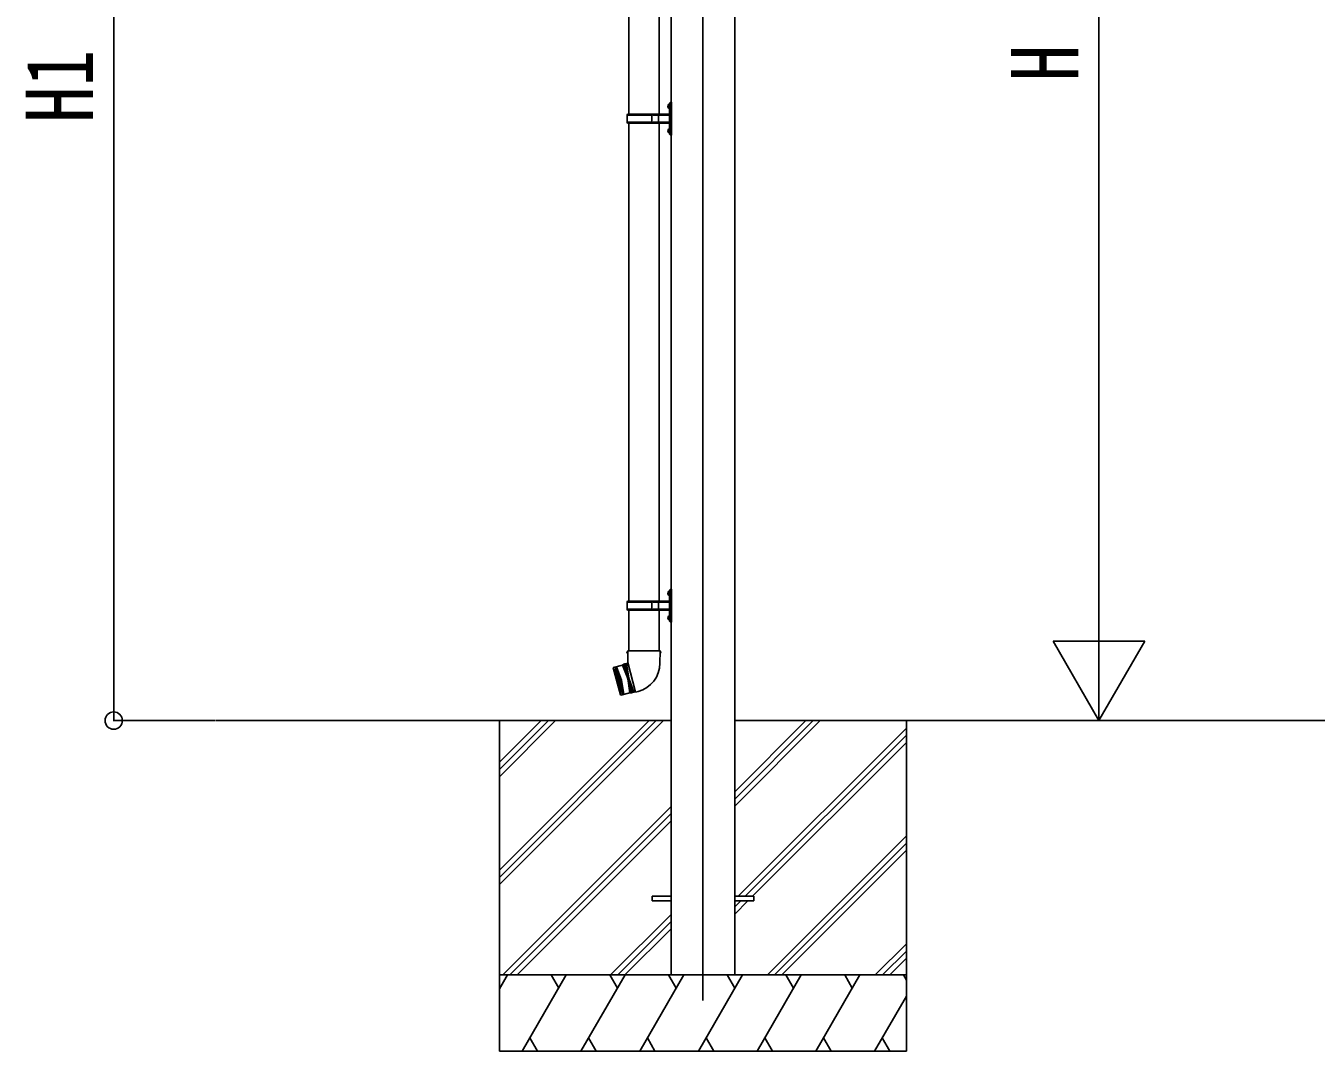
# Model space of a CAD drawing. Units: millimetres, scale not verified. Extents: x -16820 to 16820, y -11880 to 11880.
# Drawn here: x -6691 to -4154, y -9064 to -7048 of the extents above; entities that cross this region are included whole.
import ezdxf
from ezdxf.enums import TextEntityAlignment as Align

# ---------------------------------------------------------------- set-up
doc = ezdxf.new("R2010")
doc.units = ezdxf.units.MM
doc.header["$LTSCALE"] = 60
for name, color, linetype in [('0-4_YKK_12', 2, 'Continuous'), ('0-5_YKK_13', 4, 'Continuous'), ('0-6_YKK_A1', 4, 'Continuous'), ('0-7_YKK_D', 6, 'Continuous')]:
    doc.layers.add(name, color=color, linetype=linetype)
doc.styles.add('ＭＳ ゴシック', font='')
doc.styles.get('ＭＳ ゴシック').set_extended_font_data('MS Gothic')

msp = doc.modelspace()

# ---------------------------------------------------------------- linework, layer by layer
at = {"layer": '0-4_YKK_12'}
msp.add_line((-5359.8, -5888.82), (-5359.8, -8964.26), dxfattribs=at)
at = {"layer": '0-5_YKK_13'}
for p, q in [((-5505.65, -6281.65), (-5505.65, -7221.14)), ((-5445.95, -6281.65), (-5445.95, -7221.14)), ((-5428.1, -7204), (-5426.06, -7205)), ((-5426.83, -7202), (-5426.2, -7202)), ((-5426.83, -7202), (-5426.83, -7210.3)), ((-5426.2, -7202), (-5426.2, -7210.3)), ((-5426.2, -7202), (-5425.8, -7202.4)), ((-5426.06, -7205), (-5425.44, -7206.15)), ((-5423.8, -7197.65), (-5425.8, -7199.65)), ((-5425.8, -7199.65), (-5425.8, -7260.65)), ((-5425.8, -7202.4), (-5425.8, -7209.9)), ((-5423.8, -7197.65), (-5423.8, -7262.65)), ((-5423.8, -7197.65), (-5421.8, -7197.65)), ((-5421.8, -7262.65), (-5421.8, -7197.65)), ((-5508.8, -7223.15), (-5507.8, -7221.15)), ((-5508.8, -7237.15), (-5508.8, -7223.15)), ((-5460.31, -7223.15), (-5508.8, -7223.15)), ((-5426.3, -7221.15), (-5507.8, -7221.15)), ((-5460.31, -7239.15), (-5460.31, -7221.15)), ((-5459.55, -7221.15), (-5457.55, -7223.15)), ((-5426.3, -7223.15), (-5457.55, -7223.15)), ((-5447.17, -7223.15), (-5449.17, -7221.15)), ((-5447.17, -7237.15), (-5447.17, -7223.15)), ((-5426.83, -7210.3), (-5426.2, -7210.3)), ((-5426.2, -7210.3), (-5425.8, -7209.9)), ((-5508.8, -7237.15), (-5507.8, -7239.15)), ((-5460.31, -7237.15), (-5508.8, -7237.15)), ((-5507.8, -7239.15), (-5426.3, -7239.15)), ((-5505.65, -7239.14), (-5505.65, -8178.65)), ((-5459.55, -7239.15), (-5457.55, -7237.15)), ((-5426.3, -7237.15), (-5457.55, -7237.15)), ((-5447.17, -7237.15), (-5449.17, -7239.15)), ((-5445.95, -7239.14), (-5445.95, -8178.65)), ((-5428.1, -7252), (-5426.06, -7253)), ((-5426.83, -7250), (-5426.2, -7250)), ((-5426.83, -7250), (-5426.83, -7258.3)), ((-5426.2, -7250), (-5426.2, -7258.3)), ((-5426.2, -7250), (-5425.8, -7250.4)), ((-5426.06, -7253), (-5425.44, -7254.15)), ((-5425.8, -7250.4), (-5425.8, -7257.9)), ((-5426.83, -7258.3), (-5426.2, -7258.3)), ((-5426.2, -7258.3), (-5425.8, -7257.9)), ((-5425.8, -7260.65), (-5423.8, -7262.65)), ((-5421.8, -7262.65), (-5423.8, -7262.65)), ((-5428.1, -8161.5), (-5426.06, -8162.5)), ((-5426.83, -8159.5), (-5426.2, -8159.5)), ((-5426.83, -8159.5), (-5426.83, -8167.8)), ((-5426.83, -8167.8), (-5426.2, -8167.8)), ((-5426.2, -8159.5), (-5426.2, -8167.8)), ((-5426.2, -8159.5), (-5425.8, -8159.9)), ((-5426.2, -8167.8), (-5425.8, -8167.4)), ((-5426.06, -8162.5), (-5425.44, -8163.65)), ((-5423.8, -8155.15), (-5425.8, -8157.15)), ((-5425.8, -8157.15), (-5425.8, -8218.15)), ((-5425.8, -8159.9), (-5425.8, -8167.4)), ((-5423.8, -8155.15), (-5423.8, -8220.15)), ((-5423.8, -8155.15), (-5421.8, -8155.15)), ((-5421.8, -8220.15), (-5421.8, -8155.15)), ((-5508.8, -8180.65), (-5507.8, -8178.65)), ((-5508.8, -8194.65), (-5508.8, -8180.65)), ((-5460.31, -8180.65), (-5508.8, -8180.65)), ((-5508.8, -8194.65), (-5507.8, -8196.65)), ((-5460.31, -8194.65), (-5508.8, -8194.65)), ((-5426.3, -8178.65), (-5507.8, -8178.65)), ((-5460.31, -8196.65), (-5460.31, -8178.65)), ((-5459.55, -8178.65), (-5457.55, -8180.65)), ((-5459.55, -8196.65), (-5457.55, -8194.65)), ((-5426.3, -8180.65), (-5457.55, -8180.65)), ((-5426.3, -8194.65), (-5457.55, -8194.65)), ((-5447.17, -8180.65), (-5449.17, -8178.65)), ((-5447.17, -8194.65), (-5449.17, -8196.65)), ((-5447.17, -8194.65), (-5447.17, -8180.65)), ((-5507.8, -8196.65), (-5426.3, -8196.65)), ((-5505.65, -8196.65), (-5505.65, -8276.35)), ((-5445.95, -8196.65), (-5445.95, -8276.35)), ((-5428.1, -8209.5), (-5426.06, -8210.5)), ((-5426.83, -8207.5), (-5426.2, -8207.5)), ((-5426.83, -8207.5), (-5426.83, -8215.8)), ((-5426.83, -8215.8), (-5426.2, -8215.8)), ((-5426.2, -8207.5), (-5426.2, -8215.8)), ((-5426.2, -8207.5), (-5425.8, -8207.9)), ((-5426.2, -8215.8), (-5425.8, -8215.4)), ((-5426.06, -8210.5), (-5425.44, -8211.65)), ((-5425.8, -8207.9), (-5425.8, -8215.4)), ((-5425.8, -8218.15), (-5423.8, -8220.15)), ((-5421.8, -8220.15), (-5423.8, -8220.15)), ((-5507.5, -8276.35), (-5509.2, -8280.85)), ((-5507.47, -8281.35), (-5509.2, -8280.85)), ((-5444.1, -8276.35), (-5507.5, -8276.35)), ((-5507.5, -8276.35), (-5507.36, -8299.6)), ((-5444.1, -8276.35), (-5444.25, -8301.35)), ((-5536.08, -8309.88), (-5535.73, -8309.27)), ((-5536.08, -8309.88), (-5521.77, -8363.3)), ((-5517.86, -8304.48), (-5535.73, -8309.27)), ((-5521.16, -8363.65), (-5535.73, -8309.27)), ((-5531.87, -8308.23), (-5517.29, -8362.61)), ((-5527.48, -8336.2), (-5531.87, -8308.23)), ((-5529.93, -8307.71), (-5515.36, -8362.1)), ((-5519.75, -8334.13), (-5529.93, -8307.71)), ((-5515.22, -8302.74), (-5517.86, -8304.48)), ((-5515.22, -8302.74), (-5513.29, -8302.22)), ((-5500.13, -8359.05), (-5515.22, -8302.74)), ((-5510.33, -8301.68), (-5513.29, -8302.22)), ((-5513.29, -8302.22), (-5498.2, -8358.53)), ((-5507.43, -8300.91), (-5510.33, -8301.68)), ((-5510.33, -8301.68), (-5505.74, -8330.38)), ((-5507.36, -8299.6), (-5507.75, -8299.7)), ((-5507.75, -8299.7), (-5492.14, -8357.95)), ((-5527.48, -8336.2), (-5517.29, -8362.61)), ((-5519.75, -8334.13), (-5515.36, -8362.1)), ((-5495.37, -8357.52), (-5505.74, -8330.38)), ((-5521.16, -8363.65), (-5521.77, -8363.3)), ((-5503.29, -8358.86), (-5521.16, -8363.65)), ((-5500.13, -8359.05), (-5503.29, -8358.86)), ((-5500.13, -8359.05), (-5498.2, -8358.53)), ((-5500.13, -8359.05), (-5498.2, -8358.53)), ((-5495.37, -8357.52), (-5498.2, -8358.53)), ((-5492.47, -8356.74), (-5495.37, -8357.52)), ((-5492.14, -8357.95), (-5487.24, -8356.63)), ((-5459.8, -8759.15), (-5422.3, -8759.15)), ((-5459.8, -8759.15), (-5459.8, -8768.15)), ((-5459.8, -8768.15), (-5422.3, -8768.15)), ((-5297.3, -8759.15), (-5259.8, -8759.15)), ((-5297.3, -8768.15), (-5259.8, -8768.15)), ((-5259.8, -8759.15), (-5259.8, -8768.15))]:
    msp.add_line(p, q, dxfattribs=at)
for points in [[(-5428.1, -7208.3), (-5426.06, -7207.3), (-5425.44, -7206.15)], [(-5428.1, -7256.3), (-5426.06, -7255.3), (-5425.44, -7254.15)], [(-5428.1, -8165.8), (-5426.06, -8164.8), (-5425.44, -8163.65)], [(-5428.1, -8213.8), (-5426.06, -8212.8), (-5425.44, -8211.65)], [(-5444.1, -8276.35), (-5442.6, -8280.85), (-5444.13, -8281.35)], [(-5517.86, -8304.48), (-5507.68, -8330.89), (-5503.29, -8358.86)]]:
    msp.add_lwpolyline(points, dxfattribs=at)
for centre, radius, start, end in [((-5422.5, -7206.15), 6, 136.21765, 223.78235), ((-5426.3, -7220.65), 0.5, 270, 0), ((-5426.3, -7222.65), 0.5, 270, 0), ((-5422.5, -7254.15), 6, 136.21765, 223.78235), ((-5426.3, -7237.65), 0.5, 0, 90), ((-5426.3, -7239.65), 0.5, 0, 90), ((-5422.5, -8163.65), 6, 136.21765, 223.78235), ((-5426.3, -8178.15), 0.5, 270, 0), ((-5426.3, -8180.15), 0.5, 270, 0), ((-5426.3, -8195.15), 0.5, 0, 90), ((-5422.5, -8211.65), 6, 136.21765, 223.78235), ((-5426.3, -8197.15), 0.5, 0, 90), ((-5502.25, -8300.61), 58, 285, 359.65623)]:
    msp.add_arc(centre, radius, start, end, dxfattribs=at)
at = {"layer": '0-6_YKK_A1'}
for p, q in [((-5422.3, -6059.75), (-5422.3, -8913.65)), ((-5297.3, -8913.65), (-5297.3, -6059.75)), ((-6317.67, -8413.65), (-5422.3, -8413.65)), ((-5759.8, -8413.65), (-5759.8, -9063.65)), ((-5759.8, -8707.83), (-5465.62, -8413.65)), ((-5759.8, -8721.97), (-5451.48, -8413.65)), ((-5759.8, -8736.11), (-5437.33, -8413.65)), ((-5759.8, -8523.98), (-5649.47, -8413.65)), ((-5759.8, -8509.84), (-5663.61, -8413.65)), ((-5759.8, -8495.7), (-5677.75, -8413.65)), ((-5297.3, -8413.65), (-3722.3, -8413.65)), ((-5297.3, -8581.98), (-5128.97, -8413.65)), ((-5297.3, -8567.84), (-5143.11, -8413.65)), ((-5297.3, -8553.69), (-5157.25, -8413.65)), ((-4959.8, -8413.65), (-4959.8, -9063.65)), ((-5290.62, -8759.15), (-4959.8, -8428.33)), ((-5276.48, -8759.15), (-4959.8, -8442.47)), ((-5262.34, -8759.15), (-4959.8, -8456.61)), ((-5753.49, -8913.65), (-5422.3, -8582.46)), ((-5739.35, -8913.65), (-5422.3, -8596.6)), ((-5725.21, -8913.65), (-5422.3, -8610.74)), ((-5232.99, -8913.65), (-4959.8, -8640.46)), ((-5218.85, -8913.65), (-4959.8, -8654.6)), ((-5204.71, -8913.65), (-4959.8, -8668.74)), ((-5297.3, -8794.11), (-5271.34, -8768.15)), ((-5297.3, -8779.97), (-5285.48, -8768.15)), ((-5422.3, -8794.59), (-5541.36, -8913.65)), ((-5527.22, -8913.65), (-5422.3, -8808.73)), ((-5513.07, -8913.65), (-5422.3, -8822.88)), ((-5020.86, -8913.65), (-4959.8, -8852.59)), ((-5006.72, -8913.65), (-4959.8, -8866.73)), ((-4992.57, -8913.65), (-4959.8, -8880.87)), ((-4959.8, -8913.65), (-5759.8, -8913.65)), ((-5759.8, -8941.15), (-5743.92, -8913.65)), ((-5715.05, -9063.65), (-5628.45, -8913.65)), ((-5643.45, -8939.63), (-5658.45, -8913.65)), ((-5599.58, -9063.65), (-5512.98, -8913.65)), ((-5527.98, -8939.63), (-5542.98, -8913.65)), ((-5484.11, -9063.65), (-5397.51, -8913.65)), ((-5412.51, -8939.63), (-5427.51, -8913.65)), ((-5368.64, -9063.65), (-5282.04, -8913.65)), ((-5297.04, -8939.63), (-5312.04, -8913.65)), ((-5253.17, -9063.65), (-5166.57, -8913.65)), ((-5181.57, -8939.63), (-5196.57, -8913.65)), ((-5137.7, -9063.65), (-5051.1, -8913.65)), ((-5081.1, -8913.65), (-5066.1, -8939.63)), ((-4965.63, -8913.65), (-4959.8, -8923.75)), ((-5022.23, -9063.65), (-4959.8, -8955.51)), ((-5700.05, -9037.67), (-5685.05, -9063.65)), ((-5584.58, -9037.67), (-5569.58, -9063.65)), ((-5469.11, -9037.67), (-5454.11, -9063.65)), ((-5353.64, -9037.67), (-5338.64, -9063.65)), ((-5238.17, -9037.67), (-5223.17, -9063.65)), ((-5122.7, -9037.67), (-5107.7, -9063.65)), ((-5007.23, -9037.67), (-4992.23, -9063.65)), ((-5759.8, -9063.65), (-4959.8, -9063.65))]:
    msp.add_line(p, q, dxfattribs=at)
at = {"layer": '0-7_YKK_D'}
for p, q in [((-6518.31, -5852.39), (-6518.31, -8413.65)), ((-4581.1, -6238.65), (-4581.1, -8233.65)), ((-4581.1, -8413.65), (-4581.1, -8101.88)), ((-4581.1, -8413.65), (-4671.1, -8257.76)), ((-4491.1, -8257.76), (-4671.1, -8257.76)), ((-4581.1, -8413.65), (-4491.1, -8257.76)), ((-6318.67, -8413.65), (-6519.31, -8413.65))]:
    msp.add_line(p, q, dxfattribs=at)
msp.add_circle((-6518.31, -8413.65), 17, dxfattribs=at)

# ---------------------------------------------------------------- texts
at = {"layer": '0-7_YKK_D', "style": 'ＭＳ ゴシック', "width": 0.8}
for s, p in [('H1', (-6519.59, -7238.62)), ('H', (-4582.38, -7156.91))]:
    msp.add_text(s, height=132, rotation=90, dxfattribs=at).set_placement(p, align=Align.BOTTOM_LEFT)

doc.saveas('drawing.dxf')
